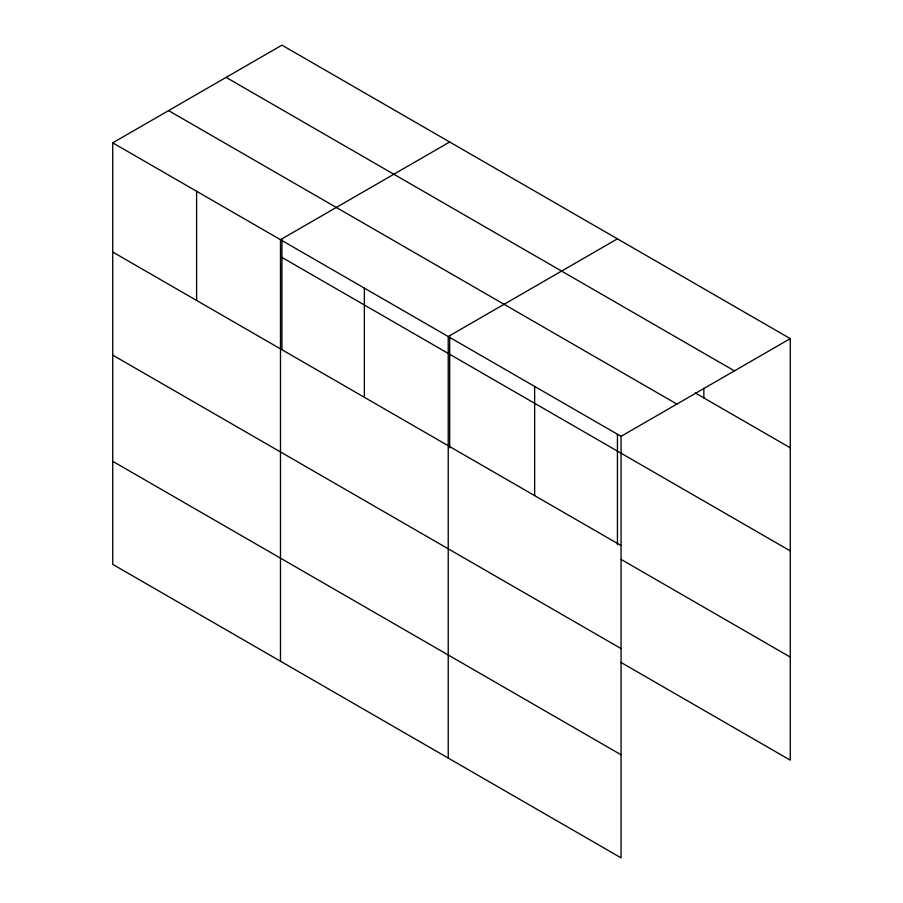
<?xml version="1.0" encoding="UTF-8"?>
<svg xmlns="http://www.w3.org/2000/svg" width="903" height="903" viewBox="0 0 903 903"><rect width="100%" height="100%" fill="white"/><g stroke="black" fill="none" stroke-linecap="round" stroke-linejoin="round"><path stroke-width="1.35" d="M112.728 142.843L621.061 436.318L621.061 857.85L112.728 564.364L112.728 142.843L281.939 45.15L790.272 338.636L790.272 760.157L621.083 662.486M449.683 141.997L280.483 239.69L280.483 661.222M617.438 238.843L448.227 336.537L448.227 758.068M621.061 436.318L790.272 338.636M226.1 77.387L734.432 370.873M695.333 393.008L790.272 447.82M168.568 110.606L676.9 404.081M281.939 257.411L790.272 550.898M112.728 252.027L621.061 545.514M621.083 559.409L790.272 657.091M112.728 355.105L621.061 648.58M112.728 461.298L621.061 754.784M703.855 388.132L703.855 397.93M617.438 434.399L617.438 544.735M534.644 386.428L534.644 495.623M449.683 336.153L449.683 447.877M364.361 288.113L364.361 397.297M281.939 239.306L281.939 349.63M196.606 191.267L196.606 300.451"/></g></svg>
